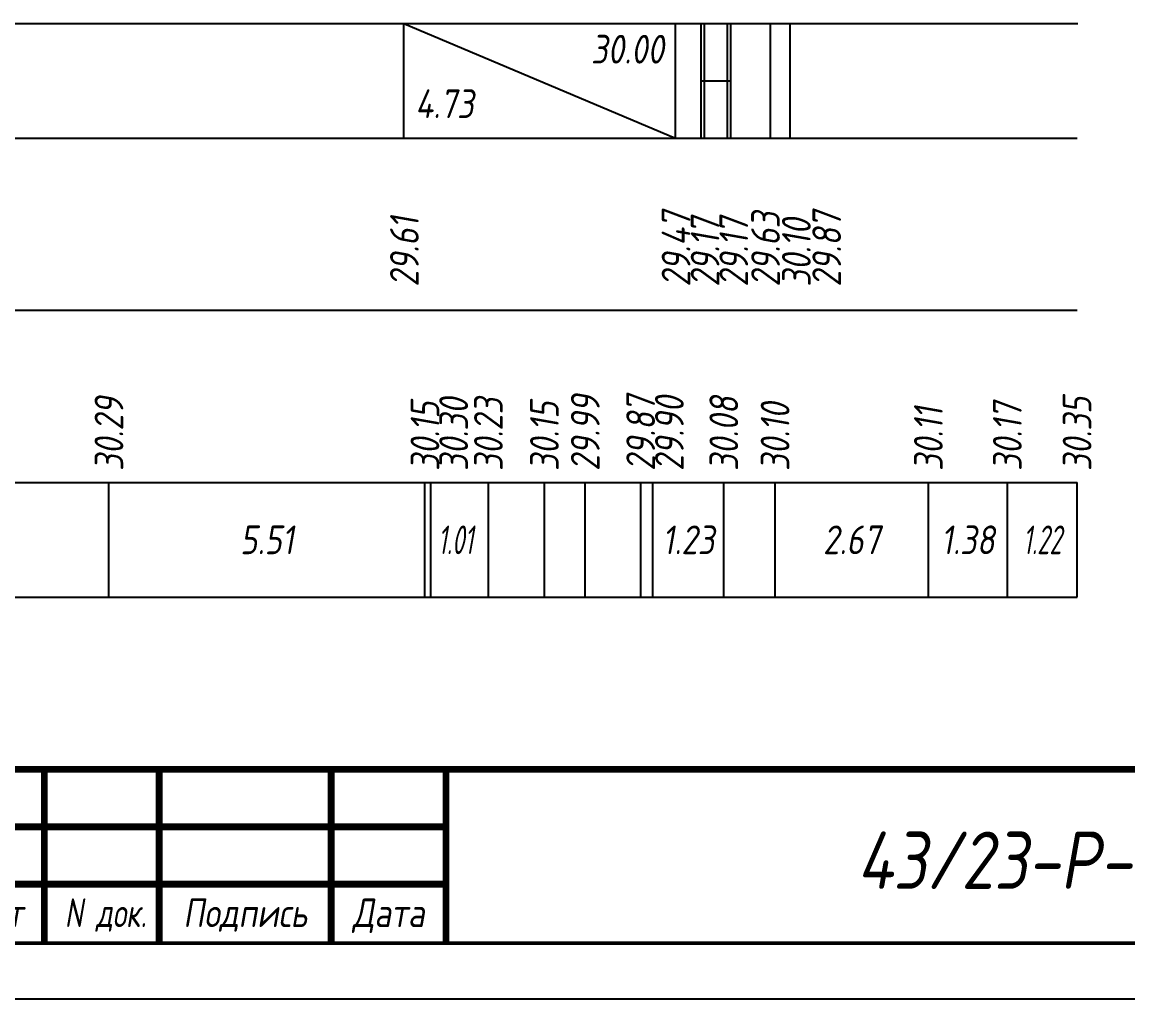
# Model space of a CAD drawing. Extents: x -717 to 1451, y -133302 to 233.
# Drawn here: x 228 to 324.4, y -109356.4 to -109271.3 of the extents above; entities that cross this region are included whole.
import ezdxf
from ezdxf.enums import TextEntityAlignment as Align

# ---------------------------------------------------------------- set-up
doc = ezdxf.new("R2010")
doc.units = 0
for name, color, linetype in [('Зарамочное оформление', 7, 'Continuous'), ('Код_510', 7, 'Continuous'), ('Код_516', 1, 'Continuous'), ('Таблица', 7, 'Continuous')]:
    doc.layers.add(name, color=color, linetype=linetype)
doc.styles.add('М', font='romand.shx', dxfattribs={"width": 0.8, "oblique": 10, "height": 2.5})

# ---------------------------------------------------------------- blocks, each defined once
blk = doc.blocks.new('Штамп')
at = {"linetype": 'Continuous'}
blk.add_wipeout([(199.946, -411.25), (384.946, -411.25), (384.946, -426.25), (199.946, -426.25)], dxfattribs=at).dxf.layer = 'Зарамочное оформление'
at = {"layer": 'Зарамочное оформление', "linetype": 'Continuous', "lineweight": -3, "const_width": 0.6, "flags": 128}
for points in [[(199.946, -426.25), (199.946, -411.25), (384.946, -411.25)], [(229.946, -411.25), (229.946, -426.25)], [(239.946, -411.25), (239.946, -426.25)], [(254.946, -411.25), (254.946, -426.25)], [(264.946, -411.25), (264.946, -426.25)], [(199.946, -416.25), (264.946, -416.25)], [(199.946, -421.25), (264.946, -421.25)]]:
    blk.add_lwpolyline(points, dxfattribs=at)
at = {"linetype": 'Continuous', "insert": (319.946, -419.171), "char_height": 5, "width": 110, "attachment_point": 5, "style": 'М'}
blk.add_mtext('{\\Q10;\\W0.8;43/23-Р-ЗП2-1}', dxfattribs=at)
at = {"layer": 'Зарамочное оформление', "linetype": 'Continuous', "style": 'М', "oblique": 10}
for s, width, p in [('Лист', 0.8, (224.946, -423.75)), ('N док.', 0.7, (235.279, -423.75)), ('Подпись', 0.8, (247.446, -423.75)), ('Дата', 0.8, (259.946, -423.75))]:
    blk.add_text(s, height=2.5, dxfattribs=dict(at, width=width)).set_placement(p, align=Align.MIDDLE_CENTER)
blk = doc.blocks.new('шифр')
blk.add_blockref('Штамп', (0, -108985))

msp = doc.modelspace()

# ---------------------------------------------------------------- linework, layer by layer
at = {"flags": 128}
msp.add_lwpolyline([(-30.054, -109356.421), (389.946, -109356.421), (389.946, -109059.421), (-30.054, -109059.421)], close=True, dxfattribs=at)
at = {"const_width": 0.6, "flags": 128}
msp.add_lwpolyline([(-10.054, -109351.421), (384.946, -109351.421), (384.946, -109064.421), (-10.054, -109064.421)], close=True, dxfattribs=at)

# ---------------------------------------------------------------- next in the draw order: block references
msp.add_blockref('шифр', (0, 59.829))

# ---------------------------------------------------------------- next in the draw order: linework, layer by layer
at = {"layer": 'Код_510'}
for p, q in [((235.575, -109321.421), (235.575, -109311.421)), ((263.112, -109321.421), (263.112, -109311.421)), ((263.612, -109321.421), (263.612, -109311.421)), ((268.639, -109321.421), (268.639, -109311.421)), ((273.52, -109321.421), (273.52, -109311.421)), ((277.079, -109321.421), (277.079, -109311.421)), ((281.908, -109321.421), (281.908, -109311.421)), ((282.977, -109321.421), (282.977, -109311.421)), ((289.152, -109321.421), (289.152, -109311.421)), ((293.62, -109321.421), (293.62, -109311.421)), ((306.978, -109321.421), (306.978, -109311.421)), ((313.859, -109321.421), (313.859, -109311.421)), ((319.935, -109321.421), (319.935, -109311.421))]:
    msp.add_line(p, q, dxfattribs=at)
at = {"layer": 'Код_516'}
for p, q in [((261.264, -109281.421), (261.264, -109271.421)), ((261.264, -109271.421), (284.936, -109281.421)), ((284.936, -109281.421), (284.936, -109271.421)), ((287.164, -109281.421), (287.164, -109271.421)), ((287.467, -109281.421), (287.467, -109271.421)), ((289.467, -109281.421), (289.467, -109271.421)), ((289.77, -109281.421), (289.77, -109271.421)), ((293.217, -109281.421), (293.217, -109271.421)), ((293.217, -109281.421), (293.217, -109271.421)), ((294.935, -109281.421), (294.935, -109271.421)), ((287.164, -109276.421), (287.467, -109276.421)), ((287.467, -109276.421), (289.467, -109276.421)), ((289.467, -109276.421), (289.77, -109276.421))]:
    msp.add_line(p, q, dxfattribs=at)
at = {"layer": 'Таблица'}
for p, q in [((80, -109271.421), (319.989, -109271.421)), ((79.946, -109281.421), (319.935, -109281.421)), ((79.946, -109296.421), (319.935, -109296.421)), ((79.946, -109311.421), (319.935, -109311.421)), ((79.946, -109321.421), (319.935, -109321.421))]:
    msp.add_line(p, q, dxfattribs=at)

# ---------------------------------------------------------------- next in the draw order: texts
at = {"layer": 'Код_510', "style": 'М', "oblique": 10, "width": 0.8}
for s, p in [('30.29', (235.575, -109310.421)), ('30.15', (263.112, -109310.421)), ('30.30', (265.612, -109310.421)), ('30.23', (268.639, -109310.421)), ('30.15', (273.52, -109310.421)), ('29.99', (277.079, -109310.421)), ('29.87', (281.908, -109310.421)), ('29.90', (284.408, -109310.421)), ('30.08', (289.152, -109310.421)), ('30.10', (293.62, -109310.421)), ('30.17', (313.859, -109310.421)), ('30.35', (319.935, -109310.421)), ('30.11', (306.978, -109310.421))]:
    msp.add_text(s, height=2.5, rotation=90, dxfattribs=at).set_placement(p, align=Align.MIDDLE_LEFT)
at = {"layer": 'Код_510', "style": 'М', "oblique": 10}
for s, width, p in [('5.51', 0.8, (249.344, -109316.421)), ('1.01', 0.6, (265.774, -109316.421)), ('1.23', 0.8, (286.065, -109316.421)), ('2.67', 0.8, (300.299, -109316.421)), ('1.38', 0.8, (310.419, -109316.421)), ('1.22', 0.6, (316.897, -109316.421))]:
    msp.add_text(s, height=2.5, dxfattribs=dict(at, width=width)).set_placement(p, align=Align.MIDDLE_CENTER)
at = {"layer": 'Код_516', "style": 'М', "oblique": 10, "width": 0.8}
msp.add_text('30.00', height=2.5, dxfattribs=at).set_placement((283.936, -109272.421), align=Align.TOP_RIGHT)
msp.add_text('4.73', height=2.5, dxfattribs=at).set_placement((262.264, -109280.421), align=Align.BOTTOM_LEFT)
for s, p in [('29.47', (284.99, -109294.371)), ('29.17', (287.521, -109294.371)), ('29.17', (290.021, -109294.371)), ('29.63', (292.787, -109294.371)), ('29.87', (298.119, -109294.371)), ('29.61', (261.318, -109294.371)), ('30.10', (295.474, -109294.371))]:
    msp.add_text(s, height=2.5, rotation=90, dxfattribs=at).set_placement(p, align=Align.MIDDLE_LEFT)

doc.saveas('drawing.dxf')
